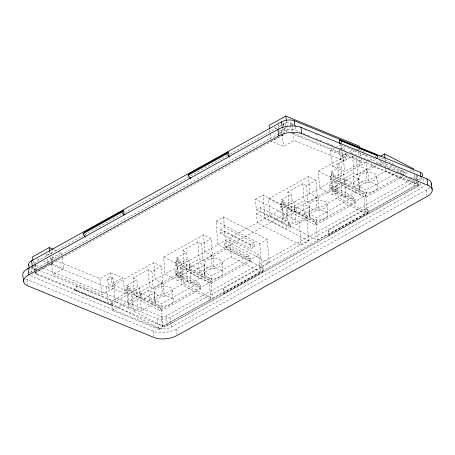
<?xml version="1.0" encoding="UTF-8"?>
<svg xmlns="http://www.w3.org/2000/svg" width="455" height="455" viewBox="0 0 455 455"><rect width="100%" height="100%" fill="white"/><g stroke="black" fill="none" stroke-linecap="round" stroke-linejoin="round"><path stroke-width="0.34" stroke-dasharray="2.27 1.71" d="M74.387 289.824L76.156 286.087L112.237 300.857L112.954 305.959L76.872 291.194L74.387 289.824L110.468 304.594L112.954 305.959M110.468 304.594L112.237 300.857M223.803 293.72L225.418 291.974L264.236 270.395L261.898 267.039L223.087 288.618L223.803 293.72L262.62 272.141L264.236 270.395M328.817 235.337L330.438 233.597L369.25 212.019L366.912 208.657L328.101 230.236L328.817 235.337L367.634 213.759L369.25 212.019M84.238 235.025L35.245 262.256A3.657 1.735 -8 0 0 34.102 263.826M84.857 234.678L121.445 214.339M124.545 212.616L226.863 155.735M229.963 154.012L282.055 125.051M282.674 124.704L285.154 123.328A3.657 1.735 -8 0 1 290.284 122.861L294.226 124.471M51.296 261.352L50.903 258.582L61.539 252.667L63.78 268.615L53.144 274.524L51.392 262.046M279.455 129.641L281.406 130.443L286.718 127.485M290.859 125.188L292.036 124.528L293.344 125.062M30.4 272.573A9.145 4.334 -8 0 1 32.897 270.384L282.8 131.455A9.145 4.334 -8 0 1 295.625 130.289L300.88 132.439M33.016 261.085L34.671 272.869L51.421 263.559L63.78 268.615M283.073 134.777L271.288 141.329L283.647 146.385L294.277 140.476L343.218 160.501L341.95 151.492M37.202 271.572L283.488 134.652M56.124 260.721L99.838 278.608L110.474 272.699L122.833 277.755L125.074 293.702L108.324 303.013L34.671 272.869M361.105 158.004L361.691 162.162L344.941 171.472L332.582 166.416L330.341 150.469L335.068 147.841M335.659 147.511L340.977 144.559L341.557 148.717M216.062 221.13L223.587 216.944L267.352 239.438L269.115 262.962L261.585 267.148L217.82 244.654L216.062 221.13L259.828 243.624L267.352 239.438M255.488 199.21L263.144 194.956L306.909 217.45L308.672 240.974L301.017 245.228L257.251 222.728L256.557 213.463L260.544 211.245L290.557 226.675L290.284 222.967L260.266 207.543L256.279 209.761L255.488 199.21L299.259 221.704L306.909 217.45M50.186 264.19L106.083 287.065L122.833 277.755M330.341 150.469L342.7 155.525L347.04 153.113M349.52 151.731L353.245 149.667M127.98 294.118L128.742 304.315L140.14 297.974L139.406 287.765L127.98 294.118L125.972 293.122L125.739 290.034L127.718 291.052L127.474 287.327L131.159 289.221L132.433 306.209L128.412 308.445L115.246 301.676L113.972 284.688L153.853 262.518L161.354 266.374L162.628 283.363L153.221 288.589L149.468 286.639L134.447 294.988L133.178 278.022L148.199 269.678L151.947 271.607L161.354 266.374M177.695 266.482L178.457 276.674L189.86 270.333L189.126 260.123L177.695 266.482L175.687 265.487L175.459 262.399L177.433 263.411L177.188 259.686L180.874 261.585L182.148 278.574L178.127 280.809L164.96 274.041L163.686 257.052L203.567 234.882L211.069 238.738L212.343 255.727L202.936 260.954L199.182 259.003L184.161 267.352L182.893 250.386L197.914 242.037L201.667 243.965L211.069 238.738M282.646 208.134L283.414 218.326L294.812 211.984L294.078 201.781L282.646 208.134L280.638 207.139L280.411 204.05L282.384 205.069L282.14 201.343L285.831 203.237L287.099 220.226L283.078 222.461L269.912 215.693L268.643 198.704L308.518 176.534L316.026 180.39L317.294 197.379L307.887 202.606L304.133 200.655L289.113 209.004L287.844 192.038L302.865 183.689L306.619 185.623L316.026 180.39M332.366 180.499L333.128 190.69L344.526 184.349L343.792 174.14L332.366 180.499L330.358 179.503L330.125 176.415L332.099 177.427L331.854 173.702L335.545 175.602L336.814 192.584L332.793 194.825L319.626 188.057L318.358 171.069L349.03 154.012M349.645 153.671L355.167 150.605M355.782 150.264L358.233 148.899L365.74 152.755M53.144 274.524L102.079 294.556L112.715 288.641L125.074 293.702M332.582 166.416L343.218 160.501M344.526 184.349L338.827 181.363L337.559 164.403L352.579 156.054L356.333 157.982L357.607 174.97L367.009 169.743L366.383 161.354M220.391 229.712L224.378 227.494L254.39 242.919L254.669 246.627L250.682 248.845L220.664 233.415L220.391 229.712L250.404 245.137L254.39 242.919M126.791 285.592L128.765 286.604L129.044 290.313L127.07 289.295L126.791 285.592L136.909 279.962L137.427 286.752L139.406 287.765M176.506 257.951L178.485 258.969L178.758 262.671L176.785 261.659L176.506 257.951L186.624 252.326L187.142 259.117L189.126 260.123M220.664 233.415L224.656 231.203L254.669 246.627M281.463 199.603L283.437 200.621L283.715 204.329L281.742 203.311L281.463 199.603L291.575 193.978L292.093 200.769L294.078 201.781M331.177 171.967L333.151 172.98L333.43 176.688L331.456 175.675L331.177 171.967L341.29 166.342L341.807 173.127L343.792 174.14M359.274 156.349L363.386 154.063M127.474 287.327L128.765 286.604M177.188 259.686L178.485 258.969M282.14 201.343L283.437 200.621M331.854 173.702L333.151 172.98M125.739 290.034L127.07 289.295M175.459 262.399L176.785 261.659M280.411 204.05L281.742 203.311M330.125 176.415L331.456 175.675M113.972 284.688L127.138 291.456L131.159 289.221M163.686 257.052L176.853 263.82L180.874 261.585M268.643 198.704L281.81 205.472L285.831 203.237M318.358 171.069L331.524 177.837L335.545 175.602M125.972 293.122L137.427 286.752M175.687 265.487L187.142 259.117M280.638 207.139L292.093 200.769M330.358 179.503L341.807 173.127M405.098 176.802L418.907 183.9L419.1 185.265L159.415 329.63L112.459 310.407L111.52 303.747L368.721 160.763M369.341 160.416L371.206 159.381L386.267 167.127M199.307 286.604L175.209 274.217L174.93 270.509L180.248 267.551L209.351 282.51L210.619 299.498L162.765 326.104L133.662 311.146L132.394 294.158L136.415 291.922L140.1 293.816L141.397 293.094L161.809 303.587L199.028 282.896L199.307 286.604L200.638 285.865L200.865 288.953L160.99 311.123L140.612 300.613L141.374 310.805L155.058 303.195L154.296 293.003L148.859 290.136L149.621 300.334L155.058 303.195M249.021 258.963L224.924 246.576L224.645 242.873L229.963 239.916L259.066 254.874L260.334 271.863L212.479 298.463L183.376 283.505L182.108 266.516L186.129 264.281L189.82 266.181L191.117 265.458L211.524 275.952L248.749 255.261L249.021 258.963L250.352 258.224L250.586 261.312L210.705 283.482L190.326 272.977L191.089 283.169L204.773 275.559L204.011 265.367L198.573 262.501L199.341 272.693L204.773 275.559M353.979 200.621L329.875 188.233L329.596 184.525L334.914 181.568L364.017 196.526L365.291 213.514L317.436 240.121L288.333 225.162L287.06 208.174L291.081 205.939L294.772 207.833L296.068 207.11L316.481 217.604L353.7 196.913L353.979 200.621L355.304 199.881L355.537 202.97L315.656 225.14L295.278 214.629L296.04 224.821L309.73 217.211L308.968 207.019L303.53 204.153L304.293 214.35L309.73 217.211M414.687 181.63L415.005 185.879L367.151 212.479L338.048 197.521L336.774 180.533L340.795 178.297L344.486 180.197L345.783 179.475L366.195 189.968L395.969 173.412M338.827 181.363L353.853 173.019L357.607 174.97M175.209 274.217L176.534 273.478L200.638 285.865M224.924 246.576L226.254 245.837L250.352 258.224M329.875 188.233L331.206 187.494L355.304 199.881M112.459 310.407L372.139 166.047L419.1 185.265M210.619 299.498L181.517 284.54L164.136 294.203L162.321 293.27L161.559 283.078L163.373 284.011L176.768 276.566L200.865 288.953M260.334 271.863L231.231 256.904L213.85 266.567L212.041 265.635L211.279 255.443L213.088 256.37L226.482 248.925L250.586 261.312M365.291 213.514L336.188 198.556L318.807 208.219L316.993 207.287L316.231 197.095L318.045 198.027L331.433 190.582L355.537 202.97M415.005 185.879L385.903 170.921L368.522 180.584L366.707 179.651L365.945 169.459L367.759 170.386L376.279 165.648M378.719 164.295L381.153 162.941L404.017 174.697M140.1 293.816L140.379 297.524L141.676 296.802L162.088 307.296L161.809 303.587M189.82 266.181L190.093 269.883L191.39 269.167L211.802 279.654L211.524 275.952M294.772 207.833L295.05 211.541L296.347 210.819L316.754 221.312L316.481 217.604M344.486 180.197L344.765 183.9L346.062 183.183L366.474 193.671L366.195 189.968M140.612 300.613L154.296 293.003M190.326 272.977L204.011 265.367M295.278 214.629L308.968 207.019M345.76 197.186L344.992 186.988L358.682 179.384L359.444 189.576L345.76 197.186L342.069 195.286L338.048 197.521M149.621 300.334L162.321 293.27M199.341 272.693L212.041 265.635M304.293 214.35L316.993 207.287M358.682 179.384L353.245 176.517L354.007 186.709L366.707 179.651M256.279 209.761L286.292 225.185L290.284 222.967M133.662 311.146L137.683 308.911L141.374 310.805M183.376 283.505L187.397 281.27L191.089 283.169M288.333 225.162L292.355 222.927L296.04 224.821M256.557 213.463L286.57 228.893L290.557 226.675M396.589 173.071L402.174 169.965M140.379 297.524L160.757 308.035L162.088 307.296M190.093 269.883L210.472 280.394L211.802 279.654M295.05 211.541L315.429 222.051L316.754 221.312M344.765 183.9L365.143 194.41L366.474 193.671M381.153 162.941L380.92 159.853L379.589 160.592L403.693 172.98L405.018 172.24L405.251 175.329M132.394 294.158L161.497 309.116L209.351 282.51M182.108 266.516L211.211 281.48L259.066 254.874M287.06 208.174L316.162 223.132L364.017 196.526M336.774 180.533L365.877 195.491L401.464 175.71M402.078 175.368L407.6 172.303M410.052 170.938L411.894 169.914M344.992 186.988L365.371 197.498L403.409 176.352M42.941 267.972L161.11 316.333A3.657 1.735 -8 0 0 166.24 315.867L411.183 179.697M413.663 178.32L416.143 176.938A3.657 1.735 -8 0 0 417.252 175.829M38.959 270.264L157.134 318.631A9.145 4.334 -8 0 0 169.96 317.465L414.903 181.295M417.383 179.913L419.863 178.536A9.145 4.334 -8 0 0 421.375 177.49M111.52 303.747L159.227 328.265L418.907 183.9M36.605 271.902A3.657 1.735 -8 0 0 35.496 273.011L35.444 273.245A3.657 1.735 -8 0 0 36.417 274.393L162.463 325.979A3.657 1.735 -8 0 0 167.594 325.513L417.502 186.584A3.657 1.735 -8 0 0 417.69 184.093L417.207 180.652M30.57 275.36A9.145 4.334 -8 0 0 32.43 276.612L158.476 328.197A9.145 4.334 -8 0 0 171.302 327.031L421.211 188.103A9.145 4.334 -8 0 0 424.1 184.747M25.759 278.915A16.46 7.803 -8 0 0 27.112 279.563L153.159 331.155A16.46 7.803 -8 0 0 176.244 329.056L426.153 190.122A16.46 7.803 -8 0 0 429.884 187.232M304.435 129.601L306.391 130.403M315.525 134.145L317.488 134.942M340.073 144.872L376.154 159.642M303.508 133.514L306.789 134.856M307.443 135.124L310.725 136.472M315.98 138.621L321.89 141.039M327.139 143.188L334.362 146.14M339.612 148.29L344.208 150.173M350.777 152.857L354.058 154.205M354.712 154.472L356.68 155.28M363.249 157.965L366.531 159.307M367.185 159.574L369.159 160.382M375.722 163.072L379.004 164.414M379.658 164.682L381.631 165.489M388.195 168.174L392.79 170.056M399.353 172.741L403.949 174.623M410.518 177.308L413.8 178.656M414.454 178.923L416.422 179.731M292.952 133.042L417.69 184.093M290.597 133.082L361.691 162.162M274.251 127.514L276.85 128.577M54.384 249.744L57.637 251.075M58.285 251.336L61.539 252.667M50.903 258.582L53.514 259.651M37.037 258.81L40.324 260.152M42.952 261.227L47.559 263.115M35.717 265.015L42.281 267.705M31.742 267.312L36.337 269.189M394.144 164.511L379.316 156.89L379.544 159.978M390.805 164.938L405.018 172.24M386.898 167.446L390.037 169.061M367.009 169.743L359.507 165.887L358.921 158.101M329.596 184.525L353.7 196.913M333.128 190.69L336.814 192.584M317.294 197.379L309.792 193.523L308.518 176.534M283.414 218.326L287.099 220.226M308.672 240.974L264.901 218.474L263.144 194.956M269.115 262.962L225.344 240.468L224.656 231.203M224.645 242.873L248.749 255.261M212.343 255.727L204.835 251.871L203.567 234.882M174.93 270.509L199.028 282.896M178.457 276.674L182.148 278.574M162.628 283.363L155.121 279.506L153.853 262.518M128.742 304.315L132.433 306.209M337.559 164.403L341.29 166.342M287.844 192.038L291.575 193.978M182.893 250.386L186.624 252.326M133.178 278.022L136.909 279.962M289.113 209.004L294.812 211.984M184.161 267.352L189.86 270.333M134.447 294.988L140.14 297.974M354.007 186.709L359.444 189.576M328.101 230.236L330.438 233.597M223.087 288.618L225.418 291.974M426.153 190.122L426.961 195.866M423.298 178.713L424.066 184.178M421.102 177.78L421.58 181.192M419.863 178.536L420.153 180.584M420.534 183.319L421.211 188.103M417.286 175.368L417.963 180.191M418.06 180.88L418.646 185.014M416.331 174.447L417.11 179.958M416.143 176.938L416.535 179.697M416.632 180.385L417.502 186.584M375.62 155.815L375.978 158.363M371.206 159.381L371.394 160.717M371.763 163.379L372.139 166.047M360.423 153.147L361.008 157.311M366.912 208.657L367.634 213.759M345.248 152.613L346.113 158.761A2.741 1.302 -8 0 1 341.944 160.279A2.741 1.302 -8 0 1 342.114 157.987A2.741 1.302 -8 0 1 346.113 158.761M342.7 155.525L344.941 171.472M339.424 150.372L340.67 159.256M295.147 126.871L295.625 130.289M292.036 124.528L294.277 140.476M290.284 122.861L290.574 124.926M290.671 125.62L291.445 131.131M286.479 120.928L288.038 132.018M285.154 123.328L285.444 125.392M285.541 126.086L286.411 132.286M283.596 124.158L284.079 127.576M284.17 128.259L284.938 133.725M282.418 128.719L282.8 131.455M281.406 130.443L281.793 133.213M281.89 133.906L283.647 146.385M278.83 129.436L278.153 124.653A2.741 1.302 -8 0 0 281.486 125.62M278.921 130.124L279.501 134.219A2.741 1.302 -8 0 1 283.664 132.706M269.633 129.544L270.116 133.008M270.213 133.702L270.896 138.553M261.898 267.039L262.62 272.141M176.244 329.056L176.961 334.158M169.96 317.465L171.302 327.031M166.24 315.867L167.594 325.513M161.11 316.333L162.463 325.979M159.227 328.265L159.415 329.63M157.134 318.631L158.476 328.197M153.159 331.155L153.875 336.256M112.874 278.107A2.741 1.302 -8 0 1 108.711 279.626A2.741 1.302 -8 0 1 108.881 277.34A2.741 1.302 -8 0 1 112.874 278.107L114.222 287.674A2.741 1.302 -8 0 1 110.053 289.192A2.741 1.302 -8 0 1 110.224 286.906A2.741 1.302 -8 0 1 114.222 287.674M110.474 272.699L112.715 288.641M107.431 278.602L108.779 288.169M106.083 287.065L108.324 303.013M99.838 278.608L102.079 294.556M84.949 233.881L85.125 235.161M76.156 286.087L76.872 291.194M52.183 256.489L53.047 262.643M49.766 251.774L50.158 254.544M50.545 257.32L51.034 260.783M46.649 256.301L46.262 253.571A2.741 1.302 -8 0 0 48.884 254.641A2.741 1.302 -8 0 0 51.705 253.077A2.741 1.302 -8 0 0 49.083 252.002M47.03 259.037L47.61 263.138M35.439 263.633L36.315 269.838M35.058 264.747L36.417 274.393M34.199 264.514L34.978 270.025M35.075 270.714L35.462 273.472M32.413 266.966L32.897 270.384M31.082 267.039L31.753 271.823M31.85 272.511L32.43 276.612M29.177 268.154L29.848 272.937M27.112 279.563L27.829 284.665M413.84 170.306L414.107 173.844M414.158 174.555L414.477 178.798M403.505 170.511L403.693 172.98M385.004 158.886L385.163 161.007M385.214 161.718L385.584 166.672M385.635 167.377L385.903 170.921M376.928 177.075A9.145 4.863 -4.3 0 1 363.005 181.818A9.145 4.863 -4.3 0 1 363.482 173.355A9.145 4.863 -4.3 0 1 376.928 177.075L377.69 187.267A9.145 4.863 -4.3 0 1 363.767 192.01A9.145 4.863 -4.3 0 1 364.245 183.547A9.145 4.863 -4.3 0 1 377.69 187.267M367.759 170.386L368.522 180.584M365.877 154.609L366.173 158.556M365.877 195.491L367.151 212.479M365.143 194.41L365.371 197.498M358.233 148.899L358.87 157.39M358.682 177.757L359.444 187.949M352.579 156.054L353.853 173.019M345.783 179.475L346.062 183.183M340.795 178.297L342.069 195.286M334.914 181.568L336.188 198.556M331.524 177.837L332.793 194.825M331.206 187.494L331.433 190.582M327.208 204.716A9.145 4.863 -4.3 0 1 313.285 209.454A9.145 4.863 -4.3 0 1 313.768 200.991A9.145 4.863 -4.3 0 1 327.208 204.716L327.97 214.908A9.145 4.863 -4.3 0 1 314.047 219.646A9.145 4.863 -4.3 0 1 314.53 211.188A9.145 4.863 -4.3 0 1 327.97 214.908M318.045 198.027L318.807 208.219M316.162 223.132L317.436 240.121M315.429 222.051L315.656 225.14M308.968 205.393L309.73 215.585M306.619 185.623L307.887 202.606M302.865 183.689L304.133 200.655M299.259 221.704L301.017 245.228M296.068 207.11L296.347 210.819M291.081 205.939L292.355 222.927M286.292 225.185L286.57 228.893M281.81 205.472L283.078 222.461M260.266 207.543L260.544 211.245M259.828 243.624L261.585 267.148M250.404 245.137L250.682 248.845M229.963 239.916L231.231 256.904M226.254 245.837L226.482 248.925M223.587 216.944L224.378 227.494M222.256 263.058A9.145 4.863 -4.3 0 1 208.333 267.802A9.145 4.863 -4.3 0 1 208.817 259.339A9.145 4.863 -4.3 0 1 222.256 263.058L223.018 273.25A9.145 4.863 -4.3 0 1 209.095 277.994A9.145 4.863 -4.3 0 1 209.579 269.531A9.145 4.863 -4.3 0 1 223.018 273.25M213.088 256.37L213.85 266.567M211.211 281.48L212.479 298.463M210.472 280.394L210.705 283.482M204.016 263.741L204.778 273.933M201.667 243.965L202.936 260.954M197.914 242.037L199.182 259.003M191.117 265.458L191.39 269.167M186.129 264.281L187.397 281.27M180.248 267.551L181.517 284.54M176.853 263.82L178.127 280.809M176.534 273.478L176.768 276.566M172.542 290.7A9.145 4.863 -4.3 0 1 158.619 295.437A9.145 4.863 -4.3 0 1 159.102 286.98A9.145 4.863 -4.3 0 1 172.542 290.7L173.304 300.891A9.145 4.863 -4.3 0 1 159.381 305.629A9.145 4.863 -4.3 0 1 159.864 297.172A9.145 4.863 -4.3 0 1 173.304 300.891M163.373 284.011L164.136 294.203M161.497 309.116L162.765 326.104M160.757 308.035L160.99 311.123M154.296 291.376L155.064 301.568M151.947 271.607L153.221 288.589M148.199 269.678L149.468 286.639M141.397 293.094L141.676 296.802M136.415 291.922L137.683 308.911M127.138 291.456L128.412 308.445M340.772 148.421A2.741 1.302 -8 0 1 344.264 148.444A2.741 1.302 -8 0 1 343.9 150.201M341.244 150.781A2.741 1.302 -8 0 1 340.602 150.707M340.05 150.554A2.741 1.302 -8 0 1 339.39 150.025M282.868 123.299A2.741 1.302 -8 0 1 282.731 125.165M284.074 134.731A2.741 1.302 -8 0 1 282.828 135.186M52.985 262.308A2.741 1.302 -8 0 1 50.232 264.207M47.673 263.468A2.741 1.302 -8 0 1 50.425 261.568"/><path stroke-width="0.68" d="M340.659 143.626L341.841 141.141L339.356 139.77L339.891 143.598M376.746 158.397L377.923 155.906L375.438 154.541L339.356 139.77M85.398 237.072L83.06 233.711L84.681 231.97L123.493 210.392L124.124 214.857M83.06 233.711L121.877 212.132L123.493 210.392M190.23 177.416L190.412 178.696L188.074 175.334L189.695 173.588L228.507 152.01L229.138 156.475M188.074 175.334L226.891 153.756L228.507 152.01M53.081 249.209L49.18 247.611L32.43 256.921L32.919 260.391M359.74 148.296L359.444 146.214L285.797 116.07L269.047 125.387L269.531 128.85M28.881 265.282A9.145 4.334 -8 0 1 31.549 260.817L281.457 121.889A9.145 4.334 -8 0 1 294.283 120.723L420.329 172.308A9.145 4.334 -8 0 1 422.359 176.347M23.711 281.799L22.813 275.417A16.46 7.803 -8 0 1 27.954 268.365L277.857 129.43A16.46 7.803 -8 0 1 300.943 127.332L426.995 178.923A16.46 7.803 -8 0 1 431.135 185.134M28.847 274.74L278.756 135.812A16.46 7.803 -8 0 1 301.841 133.713L427.888 185.299A16.46 7.803 -8 0 1 427.046 196.503L177.143 335.432A16.46 7.803 -8 0 1 154.057 337.53L28.005 285.945A16.46 7.803 -8 0 1 28.847 274.74L27.954 268.365M380.494 156.23L384.629 153.932L413.732 168.89M341.841 141.141L377.923 155.906M226.891 153.756L229.223 157.117M121.877 212.132L123.823 214.936M431.289 183.069L432.187 189.445M426.995 178.923L427.888 185.299M420.329 172.308L421.006 177.092M300.943 127.332L301.841 133.713M294.283 120.723L295.05 126.189M285.797 116.07L286.377 120.234M281.457 121.889L282.322 128.037M277.857 129.43L278.756 135.812M49.18 247.611L49.669 251.08M31.549 260.817L32.316 266.283M28.693 264.736L29.177 268.154M384.629 153.932L384.947 158.181"/></g></svg>
